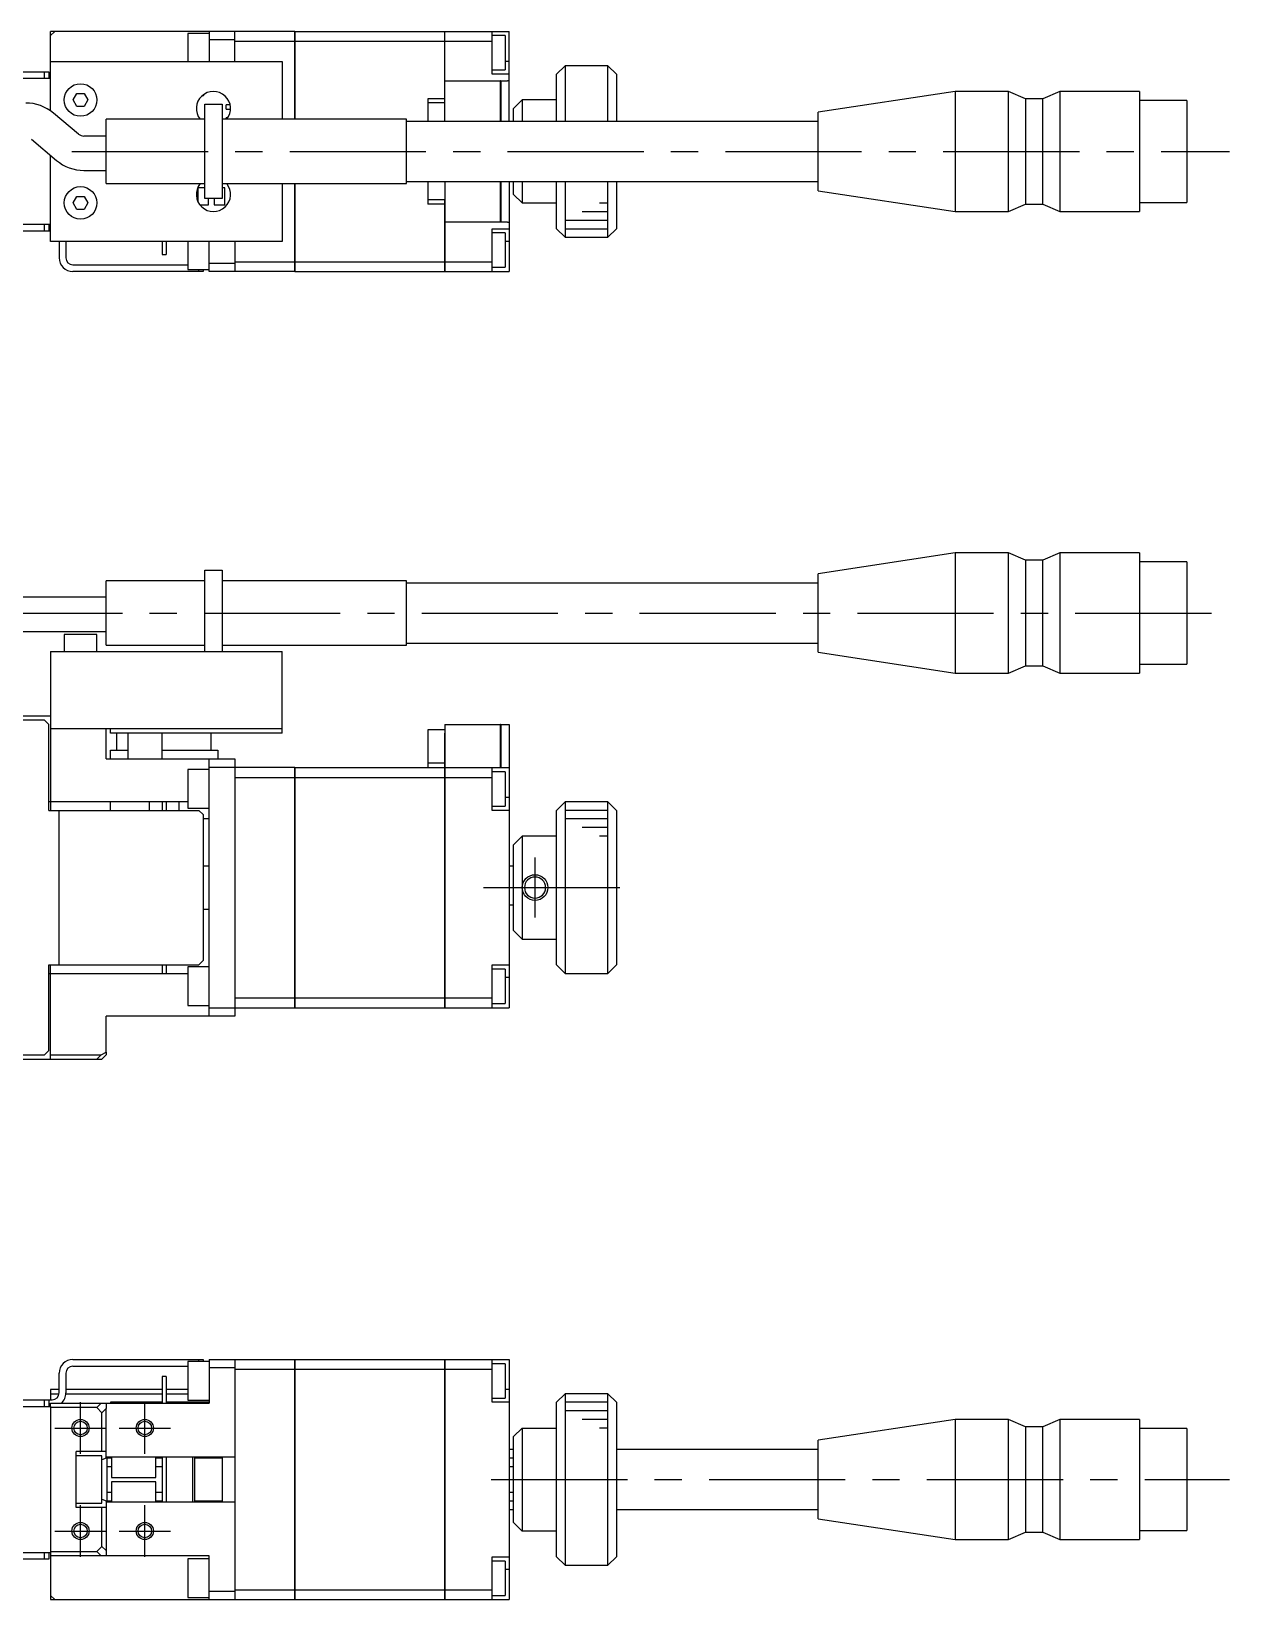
# Model space of a CAD drawing. Extents: x 0 to 566, y -8 to 193.
# Drawn here: x 133.3 to 273, y 10 to 192.8 of the extents above; entities that cross this region are included whole.
import ezdxf

# ---------------------------------------------------------------- set-up
doc = ezdxf.new("R2010")
doc.units = 0
doc.header["$LTSCALE"] = 0.5
doc.linetypes.add('CENTER', pattern=[50.8, 31.75, -6.35, 6.35, -6.35])
for name, color, linetype in [('MSM_CENTER', 1, 'CENTER'), ('MSM_CONTINUOUS', 7, 'CONTINUOUS'), ('MSM_NARROW', 5, 'CONTINUOUS')]:
    doc.layers.add(name, color=color, linetype=linetype)

msp = doc.modelspace()

# ---------------------------------------------------------------- linework, layer by layer
at = {"layer": 'MSM_CENTER'}
for p, q in [((138.000001, 178.800001), (273.000001, 178.800001)), ((128.000001, 125.000001), (273.000001, 125.000001)), ((192.000001, 89.50013), (192.000001, 96.50013)), ((186.000001, 93.000001), (204.000001, 93.000001)), ((139.000001, 27), (139.000001, 33)), ((146.500001, 27), (146.500001, 33)), ((136.000001, 30), (142.000001, 30)), ((143.500001, 30), (149.500001, 30)), ((186.894707, 24), (273.000001, 24)), ((139.000001, 15), (139.000001, 21)), ((146.500001, 15), (146.500001, 21)), ((136.000001, 18), (142.000001, 18)), ((143.500001, 18), (149.500001, 18))]:
    msp.add_line(p, q, dxfattribs=at)
at = {"layer": 'MSM_CONTINUOUS'}
for p, q in [((135.500001, 183.538676), (135.500001, 192.800001)), ((135.500001, 192.300001), (136.000001, 192.800001)), ((163.990001, 192.800001), (135.500001, 192.800001)), ((151.500001, 192.550001), (151.500001, 189.300001)), ((154.000001, 192.550001), (151.500001, 192.550001)), ((154.000001, 192.800001), (154.000001, 189.300001)), ((157.000001, 189.300001), (157.000001, 192.800001)), ((163.990001, 182.550001), (163.990001, 192.800001)), ((164.000001, 192.790001), (163.990001, 192.790001)), ((164.000001, 192.800001), (181.490001, 192.800001)), ((164.000001, 192.800001), (164.000001, 182.550001)), ((181.490001, 184.453001), (181.490001, 192.800001)), ((181.500001, 192.790001), (181.490001, 192.790001)), ((181.500001, 182.300001), (181.500001, 192.800001)), ((181.500001, 192.800001), (189.000001, 192.800001)), ((187.000001, 187.800001), (187.000001, 192.800001)), ((188.500001, 192.300001), (187.000001, 192.300001)), ((188.500001, 192.300001), (188.500001, 188.300001)), ((189.000001, 182.300001), (189.000001, 192.800001)), ((157.000001, 191.800001), (154.000001, 191.800001)), ((157.000001, 191.645234), (163.990001, 191.645234)), ((164.000001, 191.64134), (163.990001, 191.64134)), ((164.000001, 191.645234), (181.490001, 191.645234)), ((181.500001, 191.64134), (181.490001, 191.64134)), ((181.500001, 191.645234), (187.000001, 191.645234)), ((135.500001, 189.300001), (162.500001, 189.300001)), ((162.500001, 189.300001), (162.500001, 182.550001)), ((187.000001, 188.300001), (188.500001, 188.300001)), ((189.000001, 189.300001), (188.500001, 189.300001)), ((195.500001, 188.800001), (194.500001, 187.800001)), ((195.500001, 188.800001), (195.500001, 182.300001)), ((200.500001, 188.800001), (195.500001, 188.800001)), ((200.500001, 182.300001), (200.500001, 188.800001)), ((201.500001, 187.800001), (200.500001, 188.800001)), ((135.500001, 187.3), (120.000001, 187.3)), ((120.300001, 188.1), (135.300001, 188.1)), ((134.800001, 187.3), (134.800001, 188.1)), ((135.300001, 188.1), (135.300001, 187.3)), ((181.500001, 187.050001), (187.990001, 187.050001)), ((189.000001, 187.800001), (187.000001, 187.800001)), ((187.990001, 182.300001), (187.990001, 187.050001)), ((188.000001, 187.040001), (187.990001, 187.040001)), ((188.000001, 187.050001), (188.000001, 182.300001)), ((188.000001, 187.050001), (188.800001, 187.050001)), ((188.800001, 187.029023), (188.800001, 187.050001)), ((189.000001, 187.029023), (188.800001, 187.029023)), ((194.500001, 182.300001), (194.500001, 187.800001)), ((201.500001, 187.800001), (201.500001, 182.300001)), ((138.133976, 184.800001), (138.566988, 185.550001)), ((138.566988, 184.050001), (138.133976, 184.800001)), ((138.566988, 185.550001), (139.433014, 185.550001)), ((139.433014, 185.550001), (139.866026, 184.800001)), ((139.866026, 184.800001), (139.433014, 184.050001)), ((179.500001, 184.953001), (179.500001, 182.300001)), ((181.490001, 184.953001), (179.500001, 184.953001)), ((189.500001, 183.800001), (190.500001, 184.800001)), ((190.500001, 184.800001), (190.500001, 182.300001)), ((194.500001, 184.800001), (190.500001, 184.800001)), ((241.000001, 185.800001), (225.000001, 183.370001)), ((241.000001, 185.800001), (241.000001, 171.800001)), ((247.200001, 185.800001), (241.000001, 185.800001)), ((247.200001, 171.800001), (247.200001, 185.800001)), ((249.200001, 184.950001), (247.200001, 185.800001)), ((249.200001, 184.950001), (249.200001, 172.650001)), ((251.200001, 184.950001), (249.200001, 184.950001)), ((253.200001, 185.800001), (251.200001, 184.950001)), ((251.200001, 172.650001), (251.200001, 184.950001)), ((253.200001, 185.800001), (253.200001, 171.800001)), ((262.500001, 185.800001), (253.200001, 185.800001)), ((262.500001, 185.800001), (262.500001, 171.800001)), ((268.000001, 184.750001), (262.500001, 184.750001)), ((268.000001, 184.750001), (268.000001, 172.850001)), ((138.759329, 180.82723), (135.835966, 183.280222)), ((139.433014, 184.050001), (138.566988, 184.050001)), ((153.500001, 184.300001), (155.500001, 184.300001)), ((153.500001, 173.300001), (153.500001, 184.300001)), ((155.500001, 184.300001), (155.500001, 173.300001)), ((156.000001, 183.725003), (156.000001, 184.225003)), ((156.454323, 184.225003), (156.000001, 184.225003)), ((156.000001, 183.725003), (156.498594, 183.725003)), ((181.500001, 184.453001), (179.500001, 184.453001)), ((189.500001, 182.300001), (189.500001, 183.800001)), ((225.000001, 174.230001), (225.000001, 183.370001)), ((142.000001, 175.050001), (142.000001, 182.550001)), ((153.500001, 182.550001), (142.000001, 182.550001)), ((177.000001, 182.550001), (155.500001, 182.550001)), ((156.000001, 182.550001), (156.000001, 182.725003)), ((156.18653, 182.725003), (156.000001, 182.725003)), ((177.000001, 175.050001), (177.000001, 182.550001)), ((225.000001, 182.300001), (177.000001, 182.300001)), ((133.264816, 180.216044), (136.188178, 177.763052)), ((142.000001, 180.593274), (139.402116, 180.593274)), ((135.500001, 168.300001), (135.500001, 178.340501)), ((139.402116, 176.593274), (142.000001, 176.593274)), ((142.000001, 175.050001), (153.500001, 175.050001)), ((152.667501, 174.577503), (152.667501, 172.998787)), ((153.500001, 174.577503), (152.667501, 174.577503)), ((155.500001, 175.050001), (177.000001, 175.050001)), ((155.822501, 174.577503), (155.500001, 174.577503)), ((155.822501, 172.577503), (155.822501, 174.577503)), ((162.500001, 175.050001), (162.500001, 168.300001)), ((163.990001, 164.800001), (163.990001, 175.050001)), ((164.000001, 175.050001), (164.000001, 164.800001)), ((177.000001, 175.300001), (225.000001, 175.300001)), ((179.500001, 175.300001), (179.500001, 172.647001)), ((181.500001, 175.300001), (181.500001, 164.800001)), ((187.990001, 170.550001), (187.990001, 175.300001)), ((188.000001, 175.300001), (188.000001, 170.550001)), ((189.000001, 175.300001), (189.000001, 164.800001)), ((189.500001, 173.800001), (189.500001, 175.300001)), ((190.500001, 172.800001), (189.500001, 173.800001)), ((190.500001, 175.300001), (190.500001, 172.800001)), ((194.500001, 169.800001), (194.500001, 175.300001)), ((195.500001, 175.300001), (195.500001, 168.800001)), ((200.500001, 168.800001), (200.500001, 175.300001)), ((201.500001, 175.300001), (201.500001, 169.800001)), ((225.000001, 174.230001), (241.000001, 171.800001)), ((138.133976, 172.800001), (138.566988, 173.550001)), ((138.566988, 172.050001), (138.133976, 172.800001)), ((138.566988, 173.550001), (139.433014, 173.550001)), ((139.433014, 172.050001), (138.566988, 172.050001)), ((139.433014, 173.550001), (139.866026, 172.800001)), ((139.866026, 172.800001), (139.433014, 172.050001)), ((152.917124, 172.577503), (153.917501, 172.577503)), ((155.500001, 173.300001), (153.500001, 173.300001)), ((153.917501, 172.577503), (153.917501, 173.300001)), ((154.572501, 173.300001), (154.572501, 172.577503)), ((154.572501, 172.577503), (155.822501, 172.577503)), ((181.500001, 173.147001), (179.500001, 173.147001)), ((181.490001, 172.647001), (179.500001, 172.647001)), ((181.490001, 164.800001), (181.490001, 173.147001)), ((190.500001, 172.800001), (194.500001, 172.800001)), ((247.200001, 171.800001), (249.200001, 172.650001)), ((249.200001, 172.650001), (251.200001, 172.650001)), ((251.200001, 172.650001), (253.200001, 171.800001)), ((262.500001, 172.850001), (268.000001, 172.850001)), ((135.500001, 170.3), (120.000001, 170.3)), ((134.800001, 169.5), (134.800001, 170.3)), ((135.300001, 170.3), (135.300001, 169.5)), ((187.990001, 170.550001), (181.500001, 170.550001)), ((188.000001, 170.560001), (187.990001, 170.560001)), ((188.800001, 170.550001), (188.000001, 170.550001)), ((188.800001, 170.570979), (189.000001, 170.570979)), ((188.800001, 170.550001), (188.800001, 170.570979)), ((241.000001, 171.800001), (247.200001, 171.800001)), ((253.200001, 171.800001), (262.500001, 171.800001)), ((135.500001, 169.5), (120.300001, 169.5)), ((162.500001, 168.300001), (135.500001, 168.300001)), ((136.500001, 168.300001), (136.500001, 166.4)), ((137.300001, 168.300001), (137.300001, 166.4)), ((148.500001, 168.300001), (148.500001, 166.800001)), ((149.000001, 168.300001), (149.000001, 166.800001)), ((151.500001, 168.300001), (151.500001, 165.050001)), ((154.000001, 164.800001), (154.000001, 168.300001)), ((157.000001, 168.300001), (157.000001, 164.800001)), ((187.000001, 169.800001), (189.000001, 169.800001)), ((187.000001, 164.800001), (187.000001, 169.800001)), ((188.500001, 169.300001), (187.000001, 169.300001)), ((188.500001, 169.300001), (188.500001, 165.300001)), ((189.000001, 168.300001), (188.500001, 168.300001)), ((194.500001, 169.800001), (195.500001, 168.800001)), ((195.500001, 168.800001), (200.500001, 168.800001)), ((200.500001, 168.800001), (201.500001, 169.800001)), ((148.500001, 166.800001), (149.000001, 166.800001)), ((138.100001, 165.6), (151.500001, 165.6)), ((153.300001, 164.8), (138.100001, 164.8)), ((151.500001, 165.050001), (154.000001, 165.050001)), ((152.800001, 164.8), (152.800001, 165.050001)), ((153.300001, 165.050001), (153.300001, 164.8)), ((154.000001, 165.800001), (157.000001, 165.800001)), ((163.990001, 164.800001), (154.000001, 164.800001)), ((157.000001, 165.954768), (163.990001, 165.954768)), ((164.000001, 165.958661), (163.990001, 165.958661)), ((164.000001, 164.810001), (163.990001, 164.810001)), ((164.000001, 165.954768), (181.490001, 165.954768)), ((164.000001, 164.800001), (181.490001, 164.800001)), ((181.500001, 165.958661), (181.490001, 165.958661)), ((181.500001, 164.810001), (181.490001, 164.810001)), ((181.500001, 165.954768), (187.000001, 165.954768)), ((181.500001, 164.800001), (189.000001, 164.800001)), ((187.000001, 165.300001), (188.500001, 165.300001)), ((241.000001, 132.000001), (225.000001, 129.570001)), ((241.000001, 132.000001), (241.000001, 118.000001)), ((247.200001, 132.000001), (241.000001, 132.000001)), ((247.200001, 118.000001), (247.200001, 132.000001)), ((249.200001, 131.150001), (247.200001, 132.000001)), ((253.200001, 132.000001), (251.200001, 131.150001)), ((253.200001, 132.000001), (253.200001, 118.000001)), ((262.500001, 132.000001), (253.200001, 132.000001)), ((262.500001, 132.000001), (262.500001, 118.000001)), ((153.500001, 130.000001), (155.500001, 130.000001)), ((153.500001, 120.500001), (153.500001, 130.000001)), ((155.500001, 130.000001), (155.500001, 120.500001)), ((249.200001, 131.150001), (249.200001, 118.850001)), ((251.200001, 131.150001), (249.200001, 131.150001)), ((251.200001, 118.850001), (251.200001, 131.150001)), ((268.000001, 130.950001), (262.500001, 130.950001)), ((268.000001, 130.950001), (268.000001, 119.050001)), ((142.000001, 121.250001), (142.000001, 128.750001)), ((153.500001, 128.750001), (142.000001, 128.750001)), ((177.000001, 128.750001), (155.500001, 128.750001)), ((177.000001, 121.250001), (177.000001, 128.750001)), ((225.000001, 128.500001), (177.000001, 128.500001)), ((225.000001, 120.430001), (225.000001, 129.570001)), ((142.000001, 126.830224), (132.112862, 126.830224)), ((132.112862, 122.830224), (142.000001, 122.830224)), ((140.900001, 122.500001), (137.100001, 122.500001)), ((137.100001, 122.500001), (137.100001, 120.500001)), ((140.900001, 120.500001), (140.900001, 122.500001)), ((142.000001, 121.250001), (153.500001, 121.250001)), ((155.500001, 121.250001), (177.000001, 121.250001)), ((177.000001, 121.500001), (225.000001, 121.500001)), ((135.500001, 120.500001), (162.500001, 120.500001)), ((135.500001, 120.500001), (135.500001, 102.000001)), ((162.500001, 111.000001), (162.500001, 120.500001)), ((225.000001, 120.430001), (241.000001, 118.000001)), ((247.200001, 118.000001), (249.200001, 118.850001)), ((249.200001, 118.850001), (251.200001, 118.850001)), ((251.200001, 118.850001), (253.200001, 118.000001)), ((262.500001, 119.050001), (268.000001, 119.050001)), ((241.000001, 118.000001), (247.200001, 118.000001)), ((253.200001, 118.000001), (262.500001, 118.000001)), ((58.500001, 113.000001), (135.500001, 113.000001)), ((134.800001, 112.500001), (120.800001, 112.500001)), ((135.300001, 112.000001), (134.800001, 112.500001)), ((135.300001, 102.000001), (135.300001, 112.000001)), ((181.500001, 112.000001), (181.500001, 79.000001)), ((181.500001, 112.000001), (187.990001, 112.000001)), ((187.990001, 107.000001), (187.990001, 112.000001)), ((188.000001, 111.990001), (187.990001, 111.990001)), ((188.000001, 112.000001), (188.000001, 107.000001)), ((188.000001, 112.000001), (189.000001, 112.000001)), ((189.000001, 112.000001), (189.000001, 79.000001)), ((162.500001, 111.500001), (135.500001, 111.500001)), ((142.000003, 108.000001), (142.000003, 111.500001)), ((142.500001, 111.000001), (142.500001, 111.500001)), ((162.500001, 111.000001), (142.500001, 111.000001)), ((143.250001, 109.000001), (143.250001, 111.000001)), ((144.500001, 111.000001), (144.500001, 108.000001)), ((148.500001, 108.000001), (148.500001, 111.000001)), ((154.250001, 109.000001), (154.250001, 111.000001)), ((179.500001, 111.400001), (179.500001, 107.000001)), ((181.500001, 111.400001), (179.500001, 111.400001)), ((181.490001, 79.000001), (181.490001, 111.000001)), ((181.490001, 111.000001), (181.500001, 111.000001)), ((142.000003, 108.000001), (157.000001, 108.000001)), ((142.500001, 108.000001), (142.500001, 109.000001)), ((142.500001, 109.000001), (144.500001, 109.000001)), ((148.500001, 109.000001), (155.000001, 109.000001)), ((154.000001, 78.000001), (154.000001, 108.000001)), ((155.000001, 109.000001), (155.000001, 108.000001)), ((157.000001, 108.000001), (157.000001, 78.000001)), ((151.500001, 106.750001), (151.500001, 102.250001)), ((154.000001, 106.750001), (151.500001, 106.750001)), ((163.990001, 107.000001), (154.000001, 107.000001)), ((163.990001, 79.000001), (163.990001, 107.000001)), ((164.000001, 106.990001), (163.990001, 106.990001)), ((164.000001, 107.000001), (181.490001, 107.000001)), ((164.000001, 107.000001), (164.000001, 79.000001)), ((181.490001, 107.500001), (179.500001, 107.500001)), ((181.500001, 106.990001), (181.490001, 106.990001)), ((181.500001, 107.000001), (189.000001, 107.000001)), ((187.000001, 102.000001), (187.000001, 107.000001)), ((188.500001, 106.500001), (187.000001, 106.500001)), ((188.500001, 106.500001), (188.500001, 102.500001)), ((157.000001, 105.845234), (163.990001, 105.845234)), ((164.000001, 105.841341), (163.990001, 105.841341)), ((164.000001, 105.845234), (181.490001, 105.845234)), ((181.500001, 105.841341), (181.490001, 105.841341)), ((181.500001, 105.845234), (187.000001, 105.845234)), ((151.500001, 103.000001), (135.300001, 103.000001)), ((142.500001, 102.000001), (142.500001, 103.000001)), ((147.000001, 103.000001), (147.000001, 102.000001)), ((148.500001, 103.000001), (148.500001, 102.000001)), ((149.000001, 103.000001), (149.000001, 102.000001)), ((150.500001, 102.000001), (150.500001, 103.000001)), ((187.000001, 102.500001), (188.500001, 102.500001)), ((189.000001, 103.500001), (188.500001, 103.500001)), ((195.500001, 103.000001), (194.500001, 102.000001)), ((195.500001, 103.000001), (195.500001, 83.000001)), ((200.500001, 103.000001), (195.500001, 103.000001)), ((200.500001, 83.000001), (200.500001, 103.000001)), ((201.500001, 102.000001), (200.500001, 103.000001)), ((135.300001, 102.000001), (152.800001, 102.000001)), ((136.500001, 84.000001), (136.500001, 102.000001)), ((151.500001, 102.250001), (154.000001, 102.250001)), ((153.300001, 101.500001), (152.800001, 102.000001)), ((153.300001, 101.500001), (153.300001, 84.500001)), ((154.000001, 101.000001), (153.300001, 101.000001)), ((189.000001, 102.000001), (187.000001, 102.000001)), ((194.500001, 84.000001), (194.500001, 102.000001)), ((201.500001, 102.000001), (201.500001, 84.000001)), ((189.500001, 98.000001), (190.500001, 99.000001)), ((194.500001, 99.000001), (190.500001, 99.000001)), ((190.500001, 99.000001), (190.500001, 87.000001)), ((189.500001, 88.000001), (189.500001, 98.000001)), ((154.000001, 95.500001), (153.300001, 95.500001)), ((189.500001, 95.500001), (189.000001, 95.500001)), ((153.300001, 90.500001), (154.000001, 90.500001)), ((189.000001, 91.000001), (189.500001, 91.000001)), ((190.500001, 87.000001), (189.500001, 88.000001)), ((190.500001, 87.000001), (194.500001, 87.000001)), ((152.800001, 84.000001), (153.300001, 84.500001)), ((135.300001, 74.000001), (135.300001, 84.000001)), ((135.300001, 84.000001), (152.800001, 84.000001)), ((135.300001, 83.000001), (151.500001, 83.000001)), ((135.500001, 73.000001), (135.500001, 84.000001)), ((148.500001, 84.000001), (148.500001, 83.000001)), ((149.000001, 84.000001), (149.000001, 83.000001)), ((151.500001, 83.750001), (151.500001, 79.250001)), ((154.000001, 83.750001), (151.500001, 83.750001)), ((187.000001, 84.000001), (189.000001, 84.000001)), ((187.000001, 79.000001), (187.000001, 84.000001)), ((188.500001, 83.500001), (187.000001, 83.500001)), ((188.500001, 83.500001), (188.500001, 79.500001)), ((189.000001, 82.500001), (188.500001, 82.500001)), ((194.500001, 84.000001), (195.500001, 83.000001)), ((195.500001, 83.000001), (200.500001, 83.000001)), ((200.500001, 83.000001), (201.500001, 84.000001)), ((151.500001, 79.250001), (154.000001, 79.250001)), ((154.000001, 79.000001), (163.990001, 79.000001)), ((157.000001, 80.154769), (163.990001, 80.154769)), ((164.000001, 80.158662), (163.990001, 80.158662)), ((164.000001, 79.010001), (163.990001, 79.010001)), ((164.000001, 80.154769), (181.490001, 80.154769)), ((164.000001, 79.000001), (181.490001, 79.000001)), ((181.500001, 80.158662), (181.490001, 80.158662)), ((181.500001, 79.010001), (181.490001, 79.010001)), ((181.500001, 80.154769), (187.000001, 80.154769)), ((181.500001, 79.000001), (189.000001, 79.000001)), ((187.000001, 79.500001), (188.500001, 79.500001)), ((142.000002, 73.806188), (142.000001, 78.000001)), ((157.000001, 78.000001), (142.000001, 78.000001)), ((120.800001, 73.500001), (134.800001, 73.500001)), ((134.800001, 73.500001), (135.300001, 74.000001)), ((135.500001, 73.500001), (141.387628, 73.500001)), ((140.887628, 73.000001), (141.387628, 73.500001)), ((141.387628, 73.500001), (142.000002, 73.806188)), ((142.000001, 73.500001), (141.500001, 73.000001)), ((142.000002, 73.806188), (142.000001, 73.500001)), ((98.000001, 73.000001), (141.500001, 73.000001)), ((138.100001, 38.000001), (153.300001, 38.000001)), ((138.100001, 37.200001), (151.500001, 37.200001)), ((151.500001, 37.75), (151.500001, 33.25)), ((154.000001, 37.75), (151.500001, 37.75)), ((152.800001, 37.75), (152.800001, 38.000001)), ((153.300001, 38.000001), (153.300001, 37.75)), ((154.000001, 38), (163.990001, 38)), ((154.000001, 38), (154.000001, 32.900002)), ((157.000001, 37), (154.000001, 37)), ((157.000001, 38), (157.000001, 10)), ((157.000001, 36.845233), (163.990001, 36.845233)), ((163.990001, 10), (163.990001, 38)), ((164.000001, 37.99), (163.990001, 37.99)), ((164.000001, 36.841339), (163.990001, 36.841339)), ((164.000001, 38), (181.490001, 38)), ((164.000001, 38), (164.000001, 10)), ((164.000001, 36.845233), (181.490001, 36.845233)), ((181.490001, 10), (181.490001, 38)), ((181.500001, 37.99), (181.490001, 37.99)), ((181.500001, 36.841339), (181.490001, 36.841339)), ((181.500001, 38), (189.000001, 38)), ((181.500001, 38), (181.500001, 10)), ((181.500001, 36.845233), (187.000001, 36.845233)), ((187.000001, 33), (187.000001, 38)), ((188.500001, 37.5), (187.000001, 37.5)), ((188.500001, 37.5), (188.500001, 33.5)), ((189.000001, 38), (189.000001, 10)), ((136.500001, 34.100001), (136.500001, 36.400001)), ((137.300001, 36.400001), (137.300001, 34.100001)), ((148.500001, 36), (148.500001, 32.900002)), ((149.000001, 36), (148.500001, 36)), ((149.000001, 36), (149.000001, 32.900002)), ((120.300001, 33.300001), (135.700001, 33.300001)), ((134.800001, 32.500001), (134.800001, 33.300001)), ((135.300001, 33.300001), (135.300001, 32.500001)), ((136.500001, 34.5), (135.500001, 34.5)), ((135.500001, 34.5), (135.500001, 33.300001)), ((135.500001, 34), (136.493726, 34)), ((137.296873, 34), (148.500001, 34)), ((148.500001, 34.5), (137.300001, 34.5)), ((148.500001, 32.999998), (142.500001, 32.999998)), ((142.500001, 32.999998), (142.500001, 32.900002)), ((151.500001, 34.5), (149.000001, 34.5)), ((149.000001, 34), (151.500001, 34)), ((154.000001, 32.999998), (149.000001, 32.999998)), ((151.500001, 33.25), (154.000001, 33.25)), ((187.000001, 33.5), (188.500001, 33.5)), ((189.000001, 33), (187.000001, 33)), ((189.000001, 34.5), (188.500001, 34.5)), ((195.500001, 34), (194.500001, 33)), ((194.500001, 15), (194.500001, 33)), ((195.500001, 34), (195.500001, 14)), ((200.500001, 34), (195.500001, 34)), ((200.500001, 14), (200.500001, 34)), ((201.500001, 33), (200.500001, 34)), ((201.500001, 33), (201.500001, 15)), ((120.000001, 32.500001), (135.500001, 32.500001)), ((135.500001, 32.900002), (154.000001, 32.900002)), ((135.500001, 32.500003), (135.500001, 32.900002)), ((135.500001, 32.500001), (135.500001, 10)), ((140.887628, 32.400002), (135.500001, 32.400002)), ((140.887628, 32.400002), (141.387628, 32.900002)), ((141.500001, 31.787629), (140.887628, 32.400002)), ((142.000001, 32.287629), (141.500001, 31.787629)), ((141.500001, 27.249999), (141.500001, 31.787629)), ((142.000002, 32.900002), (142.000001, 32.287629)), ((142.000001, 26.489478), (142.000001, 32.287629)), ((190.500001, 30), (189.500001, 29)), ((190.500001, 30), (190.500001, 18)), ((190.500001, 30), (194.500001, 30)), ((241.000001, 31), (225.000001, 28.57)), ((241.000001, 31), (241.000001, 17)), ((247.200001, 31), (241.000001, 31)), ((247.200001, 17), (247.200001, 31)), ((249.200001, 30.15), (247.200001, 31)), ((249.200001, 30.15), (249.200001, 17.85)), ((251.200001, 30.15), (249.200001, 30.15)), ((253.200001, 31), (251.200001, 30.15)), ((251.200001, 17.85), (251.200001, 30.15)), ((253.200001, 31), (253.200001, 17)), ((262.500001, 31), (253.200001, 31)), ((262.500001, 31), (262.500001, 17)), ((268.000001, 29.95), (262.500001, 29.95)), ((268.000001, 29.95), (268.000001, 18.05)), ((189.500001, 27.5), (189.000001, 27.5)), ((189.500001, 19), (189.500001, 29)), ((225.000001, 27.5), (201.500001, 27.5)), ((225.000001, 19.43), (225.000001, 28.57)), ((142.000001, 27.249999), (138.500001, 27.249999)), ((138.500001, 20.749999), (138.500001, 27.249999)), ((141.500001, 26.749999), (138.500001, 26.749999)), ((142.000001, 26.489478), (141.499728, 26.279653)), ((141.500001, 21.249999), (141.500001, 26.749999)), ((157.000001, 26.6), (142.000001, 26.6)), ((142.100001, 21.4), (142.100001, 26.6)), ((142.600001, 26.5), (142.100001, 26.5)), ((142.500001, 26.6), (142.500001, 26.5)), ((142.600001, 26.6), (142.600001, 24.250001)), ((147.800001, 24.250001), (147.800001, 26.6)), ((148.500001, 26.5), (147.800001, 26.5)), ((148.500001, 26.6), (148.500001, 21.4)), ((149.000001, 26.6), (149.000001, 21.4)), ((152.100001, 21.4), (152.100001, 26.6)), ((152.300001, 26.6), (152.300001, 21.4)), ((155.500001, 26.5), (152.300001, 26.5)), ((155.500001, 26.6), (155.500001, 21.4)), ((189.500001, 26.5), (189.000001, 26.5)), ((142.100001, 25.5), (142.600001, 25.5)), ((142.600001, 24.250001), (147.800001, 24.250001)), ((147.800001, 25.5), (148.500001, 25.5)), ((189.000001, 25.5), (189.500001, 25.5)), ((142.600001, 22.5), (142.100001, 22.5)), ((147.800001, 23.750001), (142.600001, 23.750001)), ((142.600001, 23.750001), (142.600001, 21.4)), ((147.800001, 21.4), (147.800001, 23.750001)), ((148.500001, 22.5), (147.800001, 22.5)), ((189.500001, 22.5), (189.000001, 22.5)), ((138.500001, 21.249999), (141.500001, 21.249999)), ((142.000001, 20.749999), (138.500001, 20.749999)), ((141.499652, 21.720389), (142.000001, 21.510522)), ((141.500001, 16.212372), (141.500001, 20.749999)), ((142.000001, 21.510522), (142.000001, 15.712372)), ((142.000001, 21.4), (157.000001, 21.4)), ((142.100001, 21.5), (142.600001, 21.5)), ((142.500001, 21.5), (142.500001, 21.4)), ((147.800001, 21.5), (148.500001, 21.5)), ((152.300001, 21.5), (155.500001, 21.5)), ((189.000001, 21.5), (189.500001, 21.5)), ((189.000001, 20.5), (189.500001, 20.5)), ((201.500001, 20.5), (225.000001, 20.5)), ((189.500001, 19), (190.500001, 18)), ((225.000001, 19.43), (241.000001, 17)), ((194.500001, 18), (190.500001, 18)), ((241.000001, 17), (247.200001, 17)), ((247.200001, 17), (249.200001, 17.85)), ((249.200001, 17.85), (251.200001, 17.85)), ((251.200001, 17.85), (253.200001, 17)), ((253.200001, 17), (262.500001, 17)), ((262.500001, 18.05), (268.000001, 18.05)), ((120.000001, 15.500001), (135.500001, 15.500001)), ((135.300001, 14.700001), (120.300001, 14.700001)), ((134.800001, 14.700001), (134.800001, 15.500001)), ((135.300001, 15.500001), (135.300001, 14.700001)), ((135.500001, 15.6), (140.887628, 15.6)), ((154.000001, 15.1), (135.500001, 15.1)), ((140.887628, 15.6), (141.500001, 16.212372)), ((141.387628, 15.1), (140.887628, 15.6)), ((141.500001, 16.212372), (142.000001, 15.712372)), ((142.000001, 15.712372), (142.000003, 15.1)), ((151.500001, 14.75), (151.500001, 10.25)), ((154.000001, 14.75), (151.500001, 14.75)), ((154.000001, 10), (154.000001, 15.1)), ((187.000001, 15), (189.000001, 15)), ((187.000001, 10), (187.000001, 15)), ((194.500001, 15), (195.500001, 14)), ((200.500001, 14), (201.500001, 15)), ((188.500001, 14.5), (187.000001, 14.5)), ((188.500001, 14.5), (188.500001, 10.5)), ((189.000001, 13.5), (188.500001, 13.5)), ((195.500001, 14), (200.500001, 14)), ((154.000001, 11), (157.000001, 11)), ((157.000001, 11.154767), (163.990001, 11.154767)), ((164.000001, 11.15866), (163.990001, 11.15866)), ((164.000001, 11.154767), (181.490001, 11.154767)), ((181.500001, 11.15866), (181.490001, 11.15866)), ((181.500001, 11.154767), (187.000001, 11.154767)), ((136.000001, 10), (135.500001, 10.5)), ((135.500001, 10), (163.990001, 10)), ((151.500001, 10.25), (154.000001, 10.25)), ((164.000001, 10.01), (163.990001, 10.01)), ((164.000001, 10), (181.490001, 10)), ((181.500001, 10.01), (181.490001, 10.01)), ((181.500001, 10), (189.000001, 10)), ((187.000001, 10.5), (188.500001, 10.5))]:
    msp.add_line(p, q, dxfattribs=at)
for centre, radius in [((139.000001, 184.800001), 1.9), ((139.000001, 172.800001), 1.9), ((139.000001, 30), 0.7835), ((146.500001, 30), 0.7835), ((139.000001, 18), 0.7835), ((146.500001, 18), 0.7835)]:
    msp.add_circle(centre, radius, dxfattribs=at)
at = {"layer": 'MSM_CONTINUOUS', "extrusion": (0, 0, -1)}
msp.add_circle((-192.000001, 93.00013), 1.2295, dxfattribs=at)
at = {"layer": 'MSM_CONTINUOUS'}
for centre, radius, start, end in [((154.500001, 183.800001), 2, 321.317813, 218.68215917), ((153.200001, 185.467503), 0.2, 255.074363, 0.806255), ((132.622028, 179.45), 5, 50, 90), ((139.402116, 181.593274), 1, 230, 270), ((139.402116, 181.593274), 5, 230, 270), ((154.500001, 173.800001), 2, 141.317813, 38.68219661), ((138.100001, 166.4), 1.6, 180, 270), ((138.100001, 166.4), 0.8, 180, 270), ((138.100001, 36.400001), 1.6, 90, 180), ((138.100001, 36.400001), 0.8, 90, 180), ((135.700001, 34.100001), 0.8, 270, 0), ((135.700001, 34.100001), 1.6, 311.409676, 0)]:
    msp.add_arc(centre, radius, start, end, dxfattribs=at)
at = {"layer": 'MSM_NARROW'}
for p, q in [((199.500001, 172.800001), (200.500001, 172.800001)), ((195.500001, 170.800001), (200.500001, 170.800001)), ((197.500001, 171.800001), (200.500001, 171.800001)), ((195.500001, 169.800001), (200.500001, 169.800001)), ((200.500001, 102.000001), (195.500001, 102.000001)), ((200.500001, 101.000001), (195.500001, 101.000001)), ((200.500001, 100.000001), (197.500001, 100.000001)), ((200.500001, 99.000001), (199.500001, 99.000001)), ((200.500001, 33), (195.500001, 33)), ((200.500001, 32), (195.500001, 32)), ((200.500001, 31), (197.500001, 31)), ((200.500001, 30), (199.500001, 30))]:
    msp.add_line(p, q, dxfattribs=at)
for centre, radius in [((192.000001, 93.00013), 1.5), ((139.000001, 30), 1), ((146.500001, 30), 1), ((139.000001, 18), 1), ((146.500001, 18), 1)]:
    msp.add_circle(centre, radius, dxfattribs=at)

doc.saveas('drawing.dxf')
